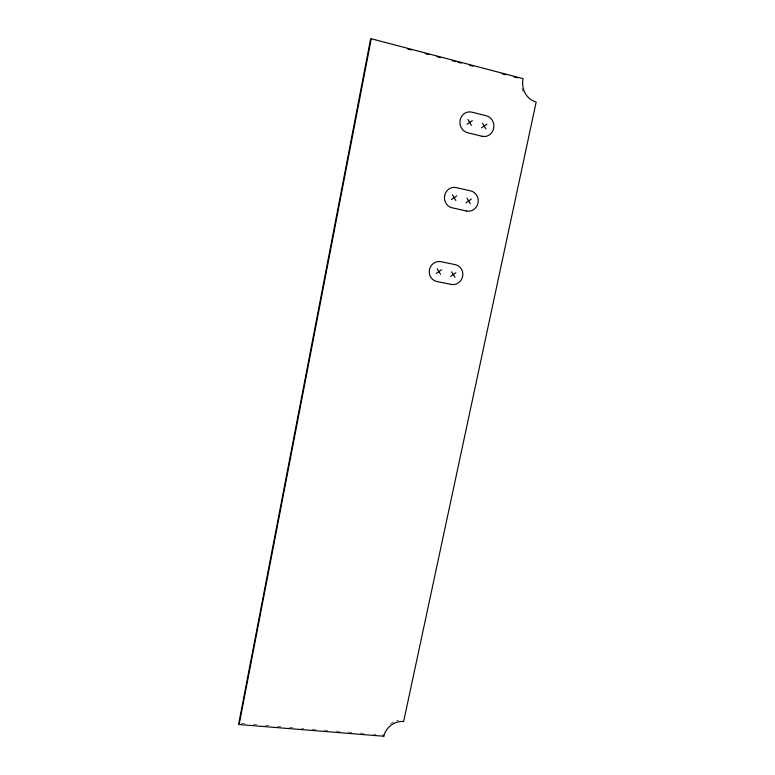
<?xml version="1.0" encoding="UTF-8"?>
<svg xmlns="http://www.w3.org/2000/svg" width="775" height="775" viewBox="0 0 775 775"><rect width="100%" height="100%" fill="white"/><g stroke="black" fill="none" stroke-linecap="round" stroke-linejoin="round"><path stroke-width="0.58" stroke-dasharray="3.88 2.91" d="M241.228 723.366L244.842 723.656M253.26 724.344L256.864 724.635M265.282 725.322L268.896 725.613M277.314 726.301L280.918 726.592M289.337 727.279L292.95 727.57M301.368 728.258L303.771 728.452M312.189 729.139L315.793 729.43M324.212 730.118L327.825 730.408M336.243 731.087L339.847 731.387M348.266 732.065L351.879 732.365M360.298 733.043L363.901 733.344M373.531 734.119L375.933 734.322M523.202 91.808A19.365 17.486 89.9 0 1 521.914 87.672M390.368 723.918A17.379 15.258 -37.2 0 1 395.366 721.225M396.422 720.876A17.379 15.258 -37.2 0 1 398.573 720.382"/><path stroke-width="1.16" d="M239.136 724.538L371.264 38.75L523.077 78.653A19.423 17.525 90 0 0 536.174 102.009L403.649 721.496A17.418 15.297 -37.2 0 0 383.819 736.25L239.136 724.538L238.826 723.172L370.537 39.263L371.264 38.75M450.672 276.404L455.933 272.732M436.238 273.439L441.527 269.758M465.988 202.808L471.287 199.146M451.476 199.533L456.804 195.862M481.575 127.865L486.913 124.223M466.996 124.271L472.363 120.609M407.805 49.057L411.302 49.968M425.281 53.64L428.769 54.56M436.926 56.701L440.423 57.621M452.067 60.682L455.564 61.593M457.889 62.213L461.387 63.124M469.534 65.265L473.031 66.185M502.152 73.828L505.649 74.749M513.796 76.89L517.293 77.81M437.187 268.857L440.578 274.331M451.622 271.841L454.983 277.285M452.435 194.864L455.845 200.512M466.947 198.158L470.318 203.786M467.974 119.524L471.384 125.356M482.554 123.138L485.925 128.941M383.15 734.903L383.819 736.25M451.253 284.425L436.838 281.509A10.123 9.61 -77.9 0 1 429.457 269.642A10.123 9.61 -77.9 0 1 440.936 261.669L455.371 264.672A10.085 9.533 -77 0 1 462.627 276.472A10.085 9.533 -77 0 1 451.253 284.425M466.54 211.013L452.058 207.778A10.327 9.678 -86.3 0 1 444.666 195.542A10.327 9.678 -86.3 0 1 456.233 187.589L470.735 190.902A10.278 9.61 -85.1 0 1 478.001 203.079A10.278 9.61 -85.1 0 1 466.54 211.013M482.118 136.274L467.558 132.709A10.55 9.736 88.2 0 1 460.147 120.067A10.55 9.736 88.2 0 1 471.801 112.142L486.38 115.795A10.501 9.668 89.5 0 1 493.656 128.359A10.501 9.668 89.5 0 1 482.118 136.274"/></g></svg>
